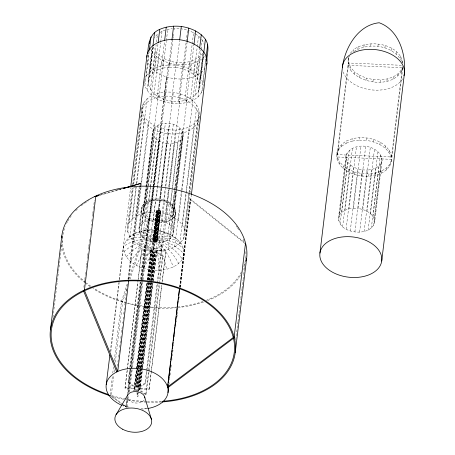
<?xml version="1.0" encoding="UTF-8"?>
<svg xmlns="http://www.w3.org/2000/svg" width="455" height="455" viewBox="0 0 455 455"><rect width="100%" height="100%" fill="white"/><g stroke="black" fill="none" stroke-linecap="round" stroke-linejoin="round"><path stroke-width="0.34" stroke-dasharray="2.27 1.71" d="M168.993 384.213L169.158 382.797M169.493 379.976L169.658 378.566M170.073 375.034L170.909 367.976M170.995 367.27L171.41 363.744M171.745 360.917L171.996 358.802M172.326 355.975L172.661 353.154M172.746 352.449L173.162 348.917M173.497 346.096L173.662 344.685M174.578 336.922L174.828 334.8M175.744 327.037L175.914 325.626M176.33 322.095L176.494 320.684M176.915 317.158L177.166 315.036M177.245 314.331L177.581 311.51M179.168 298.099L179.333 296.688M180.419 287.509L191.259 195.752M52.945 317.374L53.371 313.865M53.457 313.165L56.261 290.017M56.34 289.312L57.364 280.894M57.444 280.195L58.467 271.777M58.553 271.078L61.351 247.924M61.436 247.224L62.454 238.807M62.54 238.107L62.796 236.003M83.885 287.219L84.141 285.114M84.482 282.31L84.738 280.206M84.823 279.506L85.33 275.298M85.415 274.592L85.841 271.089M86.262 267.58L86.433 266.175M86.518 265.475L87.03 261.267M87.366 258.463L87.622 256.358M87.707 255.653L88.133 252.15M88.469 249.34L88.725 247.236M88.81 246.536L89.322 242.327M89.402 241.628L89.828 238.119M90.255 234.609L90.426 233.21M90.511 232.505L91.017 228.296M91.358 225.492L91.529 224.087M91.865 221.284L92.12 219.179M92.462 216.37L92.718 214.265M92.803 213.566L93.309 209.357M93.394 208.657L93.821 205.148M93.906 204.449L94.412 200.24M110.855 351.499L119.216 282.413M119.557 279.592L123.567 246.456C129.032 228.308 154.871 226.527 169.465 234.058M189.974 193.324L184.952 234.82C178.002 259.174 127.582 252.98 127.389 227.386L132.155 188M132.49 185.191L141.903 107.403C148.853 83.049 199.279 89.248 199.472 114.836L190.059 192.624M203.095 88.651C199.455 101.812 183.041 104.661 171.268 103.302C160.587 101.675 148.609 96.528 144.883 85.523L148.802 53.116M144.571 80.467L146.265 75.666L149.166 51.711M127.69 232.346L133.053 188.04M133.474 184.52L142.21 112.362L141.903 107.403M127.389 227.386L129.044 222.683L133.298 187.517M133.725 184.002L143.564 102.699M110.15 394.815L112.357 376.575M112.777 373.072L113.545 366.758M114.307 360.445L121.439 301.517L127.394 283.368M203.874 53.775L199.779 87.593C193.187 109.484 148.614 104.013 148.097 80.922L152.101 47.803M147.17 90.494L151.862 51.745L150.713 49.259M146.265 75.666L149.843 71.452L152.743 47.496M129.931 237.214L135.977 187.284M136.403 183.769L144.451 117.236L142.21 112.362M148.37 85.369L153.056 46.62C160.791 64.792 190.793 68.455 202.981 53.064L198.295 91.819M148.097 80.922L149.587 76.696L153.25 46.399M129.044 222.683L132.553 218.548L136.381 186.903M136.807 183.388L147.073 98.57M123.032 404.37L111.225 395.884L113.687 375.54M114.114 372.031L114.45 369.227M115.303 362.208L122.6 301.881L126.791 289.113M150.383 89.749L155.07 50.994M149.587 76.696L152.732 72.988L156.145 44.806M156.486 41.985L157.424 34.233L154.273 37.947M117.447 366.298L117.868 362.777M117.953 362.072L118.465 357.846M118.55 357.141L119.062 352.915M119.147 352.215L119.403 350.1M119.745 347.284L120.171 343.764M120.256 343.059L120.768 338.833M120.854 338.133L121.11 336.017M121.536 332.497L121.877 329.682M121.963 328.976L122.298 326.161M122.64 323.346L122.81 321.935M123.151 319.12L123.407 317.01M123.749 314.195L124.175 310.674M124.26 309.969L124.516 307.853M124.858 305.038L125.114 302.928M125.455 300.112L125.881 296.592M125.967 295.887L126.223 293.771M126.564 290.955L126.985 287.435M127.07 286.73L127.411 283.914M128.009 278.989L139.088 187.454M128.401 279.467L139.48 187.932M128.879 279.239L139.958 187.705M151.282 95.044L155.974 56.295L151.862 51.745M133.963 241.673L140.515 187.523M141.027 183.302L148.484 121.695L144.451 117.236M149.843 71.452L155.064 68.108L158.044 43.447M132.553 218.548L137.666 215.272L141.158 186.442M141.243 185.737L152.186 95.294M154 93.747L158.693 54.998M152.732 72.988L157.328 70.047L160.655 42.565M160.74 41.866L162.02 31.293L167.741 29.325L172.269 28.71M138.9 228.871L141.391 208.293C146.504 193.608 174.896 197.117 175.926 212.752L173.44 233.33C169.05 249.004 134.293 243.488 139.895 226.05L142.387 205.467M139.082 231.845L141.573 211.268L141.391 208.293M176.659 190.787L174.026 212.508C169.476 225.578 144.207 222.45 143.291 208.538L152.613 131.467C157.168 118.397 182.432 121.525 183.354 135.436L176.739 190.088M140.43 234.769L142.916 214.191L141.573 211.268M156.941 98.854L161.633 60.105L155.974 56.295M143.45 211.183L146.334 187.363M146.419 186.664L152.778 134.117L152.613 131.467M139.895 226.05L142 223.57L153.5 128.958M139.509 245.41L154.029 125.432L148.484 121.695M155.064 68.108L161.57 65.867L164.551 41.206M137.666 215.272L144.047 213.076L158.562 93.099M144.65 213.787L153.978 136.722L152.778 134.117M143.291 208.538L144.172 206.024L146.049 203.817L155.371 126.752M158.983 97.103L163.669 58.354M157.328 70.047L163.055 68.074L166.291 41.297M166.376 40.597L167.741 29.325M142.847 237.447L145.338 216.864L142.916 214.191M142 223.57L145.065 221.608L147.556 201.025M133.139 390.714L134.822 389.634L134.174 388.672L125.068 388.28L125.04 387.768L137.922 281.315M138.007 280.61L141.761 249.59L150.867 249.983L151.401 249.067L144.701 244.557L145.23 244.216L151.93 248.731L153.329 248.402L152.965 242.413L153.744 242.447L154.108 248.436L150.269 280.161M125.068 388.28L127.286 369.949M127.372 369.244L137.95 281.827M138.292 279.006L141.761 249.59M146.8 216.165L150.281 187.443M150.36 186.743L156.128 139.099L153.978 136.722M146.049 203.817L148.779 202.071L150.56 187.358M150.645 186.658L158.107 125M125.04 387.768L134.145 388.161L134.68 387.245L127.98 382.735L129.772 367.93M129.857 367.225L140.18 281.918M140.521 279.097L144.701 244.557M127.98 382.735L128.509 382.393L140.623 282.288M140.965 279.467L145.23 244.216M128.247 396.635L126.968 407.197L125.807 406.833L126.917 397.676M127.343 394.155L140.891 282.202M141.232 279.387L148.557 218.832L149.718 219.202L130.096 279.029M146.174 239.688L148.666 219.105L145.338 216.864M145.065 221.608L148.893 220.288L151.384 199.705M141.471 282.384L128.094 392.932L141.59 282.185M141.812 279.569L153.022 187.369M141.676 281.48L166.587 76.952L153.113 186.664M163.76 101.675L168.447 62.921L161.633 60.105M149.763 218.161L153.494 187.335M153.58 186.635L159.091 141.096L156.128 139.099M128.816 392.182L142.307 280.456M142.381 280.092L160.712 128.191L154.029 125.432M148.779 202.071L152.186 200.894L161.514 123.828M161.57 65.867L168.919 64.877L171.905 40.216M129.47 391.863L132.371 367.896M132.456 367.191L142.95 280.473M143.035 279.768L145.936 255.801L152.118 251.843L153.568 252.298L153.938 258.286L151.293 280.138M144.047 213.076L151.248 212.11L154.399 186.089M154.484 185.384L165.768 92.126M164.977 99.582L169.669 60.833M163.055 68.074L169.522 67.203L173.184 36.906M173.27 36.201L173.696 32.68M174.037 29.859L174.208 28.455L180.299 28.716M150.184 241.343L152.67 220.76L148.666 219.105M148.893 220.288L153.216 219.708L155.707 199.125M153.329 219.634L162.657 142.569L159.091 141.096M152.186 200.894L156.031 200.376L157.555 187.767M157.64 187.068L165.358 123.311M134.145 388.161L146.942 282.413M147.283 279.592L150.867 249.983M134.174 388.672L147.028 282.629M147.312 280.104L151.037 249.494M134.407 389.173L147.289 282.72M147.648 280.087L151.401 249.067M134.822 389.634L137.467 367.782M137.552 367.077L147.79 282.475M148.131 279.66L151.543 251.456L150.895 250.495L141.789 250.102M152.937 240.126L156.446 211.126C157.072 209.334 160.535 209.761 160.661 211.672L157.151 240.672C151.299 245.421 152.783 234.598 157.151 240.672M149.149 282.947L136.608 386.579L135.209 386.909L137.512 367.873M137.598 367.168L147.835 282.572M148.176 279.751L151.93 248.731M152.954 240.49L156.565 210.779M153.142 240.155L156.651 211.154C157.214 209.539 160.336 209.926 160.45 211.643L156.941 240.644C151.669 244.926 153.005 235.172 156.941 240.644M136.608 386.579L136.244 380.59L137.78 367.902M137.865 367.196L148.102 282.601M148.444 279.779L152.965 242.413M153.119 240.849L156.821 210.477M153.312 240.803L156.992 210.568M134.276 390.743L135.397 390.02L148.495 282.345M148.705 280.047L152.59 248.504M153.415 241.173L157.197 210.238M153.58 241.099L157.089 212.093L156.651 211.154M153.824 239.358L157.333 210.352M153.824 241.451L157.333 212.445L156.446 211.126M146.47 371.121L145.02 383.11L138.843 387.063L137.387 386.613L137.023 380.625L138.559 367.936M138.644 367.23L149.052 281.224M149.138 280.519L153.744 242.447M153.944 241.343L157.663 210.079M154.245 239.211L157.754 210.21M139.321 370.029L136.847 390.47L136.09 390.305L149.314 281.036M149.399 280.331L152.812 252.133M149.49 280.126L153.329 248.402M154.313 241.65L158.192 210.005M154.717 239.148L158.226 210.142M153.551 249.767L160.956 188.586M161.292 185.771L168.071 129.789L160.712 128.191M171.268 103.302L176.278 62.267M154.598 242.305L157.089 221.721L152.67 220.76M157.259 220.487L161.161 188.262M161.246 187.562L166.587 143.422L162.657 142.569M139.662 367.208L150.07 281.201M150.156 280.496L153.568 252.298M154.854 241.77L158.38 212.627L157.089 212.093M137.387 386.613L139.605 368.283M139.691 367.577L149.928 282.982M155.218 239.171L158.744 210.028M173.44 233.33C173.753 225.14 164.71 220.851 157.737 219.901L169.385 123.487M184.952 234.82C185.475 221.164 170.409 214.015 158.789 212.434L161.849 187.119M161.935 186.413L173.304 92.456M199.779 87.593C200.257 75.337 186.726 68.915 176.29 67.494L179.594 40.552M155.405 241.793L159.21 210.273M155.775 239.148L159.284 210.147M150.679 282.64L137.626 390.504L139.031 390.18L145.731 394.69L146.26 394.354L148.99 371.792M150.764 281.941L154.347 252.326L155.752 252.002L162.452 256.518L159.466 281.19M138.149 386.778L140.368 368.448M140.453 367.742L150.946 281.031M151.032 280.325L154.871 248.601L154.108 248.436M155.843 241.588L159.654 210.455M138.593 391.562L137.996 396.493L137.217 396.464L137.643 392.938M137.728 392.233L150.952 282.959M155.929 241.719L159.773 210.346M156.264 241.446L160.018 210.699M138.371 390.407L141.016 368.55M141.101 367.845L151.595 281.133M151.68 280.428L155.092 252.229M156.401 241.56L159.91 212.559L160.661 211.672M138.843 387.063L151.64 281.315M151.725 280.61L155.564 248.885L161.741 244.932L162.316 245.319L157.965 281.27M156.668 239.626L160.177 210.625M156.6 241.23L160.285 210.995M138.678 390.856L151.731 282.993M152.072 280.172L154.717 258.321L154.347 252.326M156.776 241.321L160.473 210.949M157.032 241.019L160.638 211.308M139.031 390.18L151.998 283.021M152.38 280.291L156.133 249.272L162.316 245.319M146.26 394.354L139.56 389.838L152.442 283.385M152.783 280.57L156.554 249.732L156.133 249.272M139.56 389.838L139.924 389.412L142.449 368.675M142.483 368.266L152.977 281.548M153.028 281.258L156.782 250.239L156.554 249.732M139.924 389.412L142.313 370.598M142.654 367.776L153.062 281.77M153.147 281.065L156.816 250.75L165.921 251.143L162.168 282.163M161.286 220.664L165.102 189.138M165.438 186.334L170.614 143.598C175.778 143.314 182.142 141.113 183.354 135.436M174.026 212.508C174.436 206.746 168.868 202.964 163.988 201.406L173.315 124.34M159.119 242.498L161.61 221.915C167.412 221.602 174.566 219.128 175.926 212.752M162.156 220.863L164.647 200.28L163.464 201.292M178.354 101.311L183.046 62.557M182.899 68.933L186.14 42.156M186.226 41.45L187.159 33.704M187.244 32.999L187.585 30.178L180.976 28.745M161.087 250.096L168.407 189.616M168.748 186.8L175.607 130.113C185.276 129.59 197.197 125.461 199.472 114.836M146.555 370.415L157.049 283.704M157.134 282.999L161.741 244.932M178.957 103.638L183.649 64.883C191.39 64.223 200.046 62.204 204.96 55.681M165.131 220.146L174.458 143.08M140.094 388.928L149.2 389.321L149.166 388.809L140.06 388.416L139.412 387.45L145.594 383.491L147.215 370.097M147.301 369.392L157.623 284.091M166.149 214.032L180.663 94.054M203.192 86.149C202.987 75.985 192.755 69.751 184.121 66.84L187.102 42.178M163.442 241.918L165.933 221.335M166.166 222.518L168.651 201.935M145.731 394.69L148.631 370.723M148.717 370.017L159.04 284.716M149.075 371.087L159.569 284.375M159.654 283.67L162.981 256.176L156.281 251.661L156.816 250.75M168.538 218.974L172.013 190.247M172.354 187.443L177.865 141.903M170.517 204.875L172.297 190.162M172.382 189.462L179.844 127.809M149.166 388.809L151.128 372.594M151.214 371.889L161.707 285.177M162.048 282.356L165.887 250.631L156.782 250.239M149.2 389.321L161.826 284.984M167.269 240.598L169.761 220.015M169.487 224.759L171.979 204.176M184.821 100.441L189.513 61.692M171.268 217.223L174.493 190.6M174.578 189.9L180.595 140.157M188.893 71.412L192.135 44.636M192.22 43.93L193.585 32.658L188.188 30.428M172.667 207.258L174.703 190.44M174.788 189.741L181.994 130.187M168.293 249.124L175.528 189.348M175.613 188.643L182.813 129.146M186.305 102.648L190.998 63.899M172.826 216.796L176.148 189.365M176.233 188.66L187.346 96.813M173.145 215.016L182.466 137.95M170.341 238.63L172.826 218.053M173.867 209.857L183.194 132.792M190.935 69.655L193.921 44.999M171.91 227.432L174.401 206.854M172.445 236.156L174.93 215.573M173.258 230.355L175.744 209.778M190.548 98.468L195.24 59.719M193.875 74.762L197.197 47.286M197.282 46.581L198.562 36.013L195.246 33.778M174.669 246.929L181.477 190.668M181.562 189.963L189.189 126.951M192.812 100.407L197.504 61.653M178.371 220.527L181.949 190.992M182.028 190.287L192.892 100.549M196.594 73.471L199.574 48.81M195.144 95.527L199.83 56.778M197.493 78.766L200.991 49.879M201.076 49.174L202.185 40.017L198.562 36.013M179.788 243.652L185.998 192.317M186.084 191.612L194.302 123.675M199.506 83.14L203.004 54.253M182.404 224.986L196.924 105.008M198.033 97.063L202.725 58.314M200.706 78.015L203.607 54.06M183.291 239.523L188.91 193.108M188.996 192.402L197.811 119.546M184.645 229.86L189.075 193.29M189.161 192.584L199.165 109.882M201.611 92.848L205.791 58.325M202.998 82.992L205.893 59.036M179.662 286.969L190.315 198.954L245.217 243.055M179.765 287.378L190.417 199.364M179.952 287.082L190.52 199.768L190.315 198.954M180.106 287.406L184.116 254.277C183.837 234.035 157.202 227.949 141.09 231.407A39.164 14.571 76.9 0 1 166.598 269.337M235.792 339.817L237.914 322.276M237.999 321.577L238.511 317.368M238.596 316.669L239.614 308.251M239.7 307.546L240.718 299.128M240.803 298.429L241.906 289.306M241.992 288.606L243.01 280.189M243.095 279.489L243.601 275.281M243.687 274.575L244.705 266.158M244.79 265.458L245.643 258.446M348.809 57.006L348.075 60.634L348.359 65.344L402.76 67.698L391.385 161.696C384.771 185.572 333.322 178.451 336.984 152.283C343.9 129.772 387.842 134.663 391.527 156.992L337.127 154.637L336.984 152.283M337.127 154.637L348.217 62.989L402.618 65.344M336.984 159.341L348.644 62.995L348.359 58.285M336.7 154.632L338.275 150.161L338.56 147.812M339.117 163.976L339.402 161.622L337.269 156.992L391.67 159.347L390.094 163.811L389.81 166.166M402.76 67.698C396.151 88.492 361.498 85.057 350.492 69.973L350.777 67.624L348.644 62.995M338.275 150.161L341.608 146.237L341.893 143.888M402.92 63.33C399.814 42.98 367.412 38.658 353.268 49.891L352.983 52.24C367.794 41.433 394.172 44.846 402.203 62.409M342.951 168.208L343.235 165.859L339.402 161.622M354.326 74.21L354.61 71.862L350.777 67.624M341.608 146.237L346.465 143.126L346.75 140.777M357.84 49.129L358.125 46.78M338.486 217.871L345.993 155.832C351.34 140.487 381.006 144.161 382.086 160.496L374.579 222.535C370.313 238.864 333.316 233.034 339.527 214.925L347.034 152.886M338.679 220.982L346.187 158.943L345.993 155.832M340.084 224.036L347.592 161.997L346.187 158.943M339.527 214.925L341.728 212.331L349.235 150.292M348.217 171.757L348.502 169.408L343.235 165.859M359.592 77.76L359.877 75.411L354.61 71.862M346.465 143.126L352.523 141.039L352.807 138.69M363.898 47.041L364.182 44.692M342.615 226.829L350.123 164.795L347.592 161.997M341.728 212.331L344.935 210.278L352.443 148.239M346.09 229.172L353.598 167.133L350.123 164.795M344.935 210.278L348.934 208.902L356.441 146.863M354.564 174.379L354.849 172.03L348.502 169.408M365.939 80.381L366.224 78.032L359.877 75.411M352.523 141.039L359.37 140.123L359.655 137.768M370.745 46.12L371.03 43.771M350.276 230.907L357.784 168.868L353.598 167.133M348.934 208.902L353.45 208.293L360.957 146.254M361.554 175.897L361.839 173.548L354.849 172.03M372.929 81.9L373.214 79.551L366.224 78.032M354.894 231.908L362.402 169.869L357.784 168.868M374.579 222.535C374.909 213.975 365.462 209.488 358.176 208.498L365.683 146.459M391.385 161.696C391.886 148.728 377.57 141.932 366.531 140.43L366.815 138.081M377.906 46.433L378.19 44.084M359.621 232.113L367.128 170.073C373.191 169.743 380.664 167.156 382.086 160.496M362.789 209.499L370.296 147.46M368.715 176.21L368.999 173.856C376.916 173.327 385.493 170.762 390.094 163.811M380.09 82.207L380.374 79.858C389.56 79.363 400.889 75.439 403.045 65.344M373.521 141.949L373.805 139.6M384.896 47.951L385.18 45.602M364.137 231.504L371.644 169.465M366.98 211.234L374.488 149.194M368.135 230.128L375.642 168.088M370.455 213.571L377.963 151.538M375.557 175.289L375.841 172.94M386.932 81.291L387.216 78.937M379.868 144.571L380.152 142.222M391.243 50.573L391.527 48.224M371.343 228.074L378.85 166.035M372.986 216.37L380.494 154.33M373.538 225.481L381.045 163.442M374.391 219.424L381.899 157.385M381.62 173.201L381.904 170.852M392.995 79.204L393.279 76.85M385.135 148.12L385.419 145.771M396.51 54.122L396.794 51.773M386.477 170.09L386.761 167.741M397.852 76.093L398.136 73.738M388.962 152.357L389.247 150.002M400.337 58.354L400.622 56.005M401.185 72.169L401.469 69.814M391.095 156.986L391.38 154.632M402.47 62.983L402.755 60.634M391.527 156.992L402.447 66.748M110.309 351.55L118.874 282.43M119.221 279.609L130.579 187.915M128.714 279.336L148.557 218.832M160.45 211.643L159.773 212.439L158.38 212.627M182.37 259.225L184.116 254.277A39.164 29.78 8 0 0 123.567 246.456C123.009 260.817 138.86 268.342 151.088 270.003C162.264 271.18 175.567 269.155 182.37 259.225A39.164 28.671 30.3 0 0 125.313 241.508M348.075 60.634L349.65 56.164M152.948 252.161L143.342 268.319A39.164 8.059 -72.8 0 1 164.335 232.414M350.35 53.326L353.268 49.891M160.296 32.396L162.02 31.293M151.543 251.456L145.367 255.414L145.936 255.801M162.452 256.518L162.981 256.176M159.91 212.559L157.333 212.445M100.532 194.922L121.513 188.91M99.577 195.371L122.588 188.78M183.649 64.883L175.954 64.553L168.447 62.921M168.919 64.877L176.608 65.207L184.121 66.84M169.522 67.203L176.29 67.494M373.214 79.551L380.374 79.858M168.071 129.789L175.607 130.113M359.37 140.123L366.531 140.43M166.587 143.422L170.614 143.598M362.402 169.869L367.128 170.073M361.839 173.548L368.999 173.856M353.45 208.293L358.176 208.498M156.031 200.376L160.058 200.553L163.988 201.406M151.248 212.11L158.789 212.434M153.216 219.708L157.737 219.901M157.089 221.721L161.61 221.915M153.938 258.286L154.717 258.321M136.244 380.59L137.023 380.625M121.439 301.517L122.6 301.881M111.225 395.884L110.064 395.514L125.807 406.833M154.871 248.601L155.564 248.885M135.397 390.02L136.09 390.305M193.585 32.658L194.689 33.403M145.02 383.11L145.594 383.491M128.509 382.393L135.209 386.909M123.595 404.774L126.968 407.197M190.52 199.768L245.421 243.869M348.359 65.344L350.492 69.973M202.185 40.017L204.198 44.391M165.887 250.631L165.921 251.143M144.61 81.098L144.883 85.523M137.791 393.165L137.996 396.493M136.972 392.472L137.217 396.464M205.211 67.949A30.218 19.622 6.9 0 1 174.248 78.618A30.218 19.622 6.9 0 1 147.323 60.475M147.38 408.573A31.15 20.23 6.9 0 1 142.222 409.085M127.508 407.344A31.15 20.23 6.9 0 1 122.867 405.752M245.842 256.427A92.109 59.821 6.9 0 1 243.544 267.079M241.275 272.187A92.109 59.821 6.9 0 1 206.246 300.311M202.993 301.489A92.109 59.821 6.9 0 1 178.491 306.841M177.786 306.915A92.109 59.821 6.9 0 1 93.872 288.265M90.903 286.286A92.109 59.821 6.9 0 1 86.422 282.97M85.887 282.544A92.109 59.821 6.9 0 1 65.133 226.715M66.527 223.507A92.109 59.821 6.9 0 1 67.488 221.636M67.829 221.022A92.109 59.821 6.9 0 1 71.947 214.942M75.644 210.767A92.109 59.821 6.9 0 1 77.691 208.782M81.257 205.74A92.109 59.821 6.9 0 1 88.571 200.706M116.907 189.752A92.109 59.821 6.9 0 1 118.903 189.325M119.574 189.189A92.109 59.821 6.9 0 1 121.61 188.808M134.185 187.21A92.109 59.821 6.9 0 1 135.607 187.107M236.333 226.169A92.109 59.821 6.9 0 1 237.106 227.261M237.51 227.853A92.109 59.821 6.9 0 1 239.398 230.867M243.243 238.943A92.109 59.821 6.9 0 1 244.449 242.697M245.893 251.638A92.109 59.821 6.9 0 1 245.882 255.75M161.457 401.338A92.109 59.821 6.9 0 1 147.414 401.537M146.703 401.509A92.109 59.821 6.9 0 1 126.331 399.16M125.637 399.029A92.109 59.821 6.9 0 1 110.656 395.23M161.656 401.975A93.093 60.458 6.9 0 1 147.113 402.163M146.419 402.135A93.093 60.458 6.9 0 1 126.416 399.831M123.68 399.291A93.093 60.458 6.9 0 1 111.68 396.231M244.494 267.29A93.093 60.458 6.9 0 1 242.845 271.186M240.513 275.406A93.093 60.458 6.9 0 1 206.803 300.88M203.516 302.069A93.093 60.458 6.9 0 1 126.979 303.36M126.319 303.178A93.093 60.458 6.9 0 1 92.894 288.487M89.999 286.542A93.093 60.458 6.9 0 1 85.625 283.294M85.108 282.879A93.093 60.458 6.9 0 1 61.658 244.159M146.504 408.129A30.525 19.827 6.9 0 1 140.993 408.562M129.14 407.202A30.525 19.827 6.9 0 1 122.668 405.052M134.379 233.716A39.164 20.799 64.5 0 1 173.315 267.028M123.885 251.672A39.164 28.858 -14.5 0 1 183.814 249.061M136.318 265.419A39.164 15.208 -62 0 1 171.376 235.303M128.998 237.163A39.164 25.605 49.3 0 1 178.696 263.576M130.488 261.488A39.164 21.317 -49.5 0 1 177.211 239.239M151.083 270.014A39.164 0.364 -82.6 0 1 156.594 230.731M126.245 256.796A39.164 25.969 -33.9 0 1 181.454 243.931M148.666 230.389A39.164 7.354 87.5 0 1 159.017 270.361M402.601 78.789A31.15 20.23 6.9 0 1 370.677 89.783A31.15 20.23 6.9 0 1 342.922 71.082M144.246 399.899A8.781 5.705 6.9 0 1 135.22 402.965A8.781 5.705 6.9 0 1 127.434 397.67M127.582 397.158L126.388 407.015L127.588 397.141M143.086 106.641C136.921 118.493 149.695 129.334 160.234 132.132C172.729 135.67 189.121 134.959 197.333 123.481C203.504 111.629 190.73 100.794 180.191 97.996C167.69 94.458 151.299 95.169 143.086 106.641M142.278 206.343C136.79 222.87 167.36 228.148 174.828 216.449C180.316 199.921 149.74 194.643 142.278 206.343"/><path stroke-width="0.68" d="M167.992 392.682L168.742 386.329M191.345 195.047L206.94 63.052M50.442 329.881L61.817 235.883M84.42 290.279L83.464 290.728L116.764 371.928L117.72 371.479L84.42 290.279L95.795 196.281L99.179 195.309M147.812 53.69C148 44.289 149.837 33.238 159.75 29.359C166.524 26.39 173.992 25.69 181.3 26.458C190.446 27.857 199.739 31.622 205.398 39.267C209.931 45.875 207.161 53.991 206.547 61.277M149.331 50.3L150.952 36.912M152.914 46.086L154.529 32.697M117.72 371.479L128.708 280.65M140.043 187.005L140.47 183.484L122.873 188.524M158.13 42.742L159.75 29.359M164.636 40.501L166.257 27.112M171.99 39.511L173.605 26.128M179.679 39.847L181.3 26.458M187.187 41.479L188.808 28.091M194.006 44.294L195.627 30.906M199.66 48.105L201.281 34.716M203.692 53.36L205.398 39.267M206.064 57.626L207.685 44.237M245.421 243.869L234.046 337.866L167.77 387.768L167.565 386.949L179.492 288.379M167.753 386.653L168.088 383.838M168.259 382.433L169.453 372.571M169.624 371.166L170.818 361.31M170.989 359.899L171.757 353.563M171.927 352.153L172.183 350.043M172.354 348.632L173.116 342.296M173.287 340.886L173.543 338.776M173.713 337.365L174.908 327.509M175.078 326.104L176.273 316.242M176.443 314.837L177.205 308.501M177.376 307.091L178.144 300.755M178.314 299.345L178.57 297.234M178.741 295.824L179.509 289.488M167.94 386.358L168.105 384.953M168.447 382.132L168.617 380.727M168.873 378.611L169.044 377.206M169.3 375.091L169.47 373.686M169.812 370.87L169.982 369.46M235.241 352.562L246.616 258.565M319.928 253.094L342.598 65.759C345.521 46.785 358.426 24.86 379.174 22.75C398.972 29.837 406.241 54.475 404.381 73.738L381.711 261.073A31.15 20.23 6.9 0 1 332.941 272.443A31.15 20.23 6.9 0 1 337.809 237.737A31.15 20.23 6.9 0 1 381.711 261.073M106.203 384.702L109.877 355.082M130.756 186.505L147.005 55.311M116.048 414.727L127.866 394.747M167.565 386.949L233.842 337.053L234.046 337.866M95.795 196.281L94.839 196.731L98.223 195.764M140.47 183.484L123.265 188.586M144.679 396.976L151.452 419.419M149.263 41.712L149.376 43.612M146.885 57.233A30.218 19.622 6.9 0 1 179.697 39.75A30.218 19.622 6.9 0 1 206.53 64.934M122.213 405.479A31.15 20.23 6.9 0 1 114.159 373.424A31.15 20.23 6.9 0 1 162.793 379.1A31.15 20.23 6.9 0 1 147.926 408.482M108.631 394.576A92.109 59.821 6.9 0 1 72.988 297.433A92.109 59.821 6.9 0 1 221.375 315.645A92.109 59.821 6.9 0 1 162.873 401.236M109.627 395.594A93.093 60.458 6.9 0 1 71.771 297.297A93.093 60.458 6.9 0 1 222.211 315.372A93.093 60.458 6.9 0 1 162.372 401.93M61.675 237.237A93.093 60.458 6.9 0 1 162.247 187.295A93.093 60.458 6.9 0 1 246.309 260.59M342.467 67.738A31.15 20.23 6.9 0 1 376.296 49.714A31.15 20.23 6.9 0 1 403.96 75.678M127.354 396.168A8.781 5.705 6.9 0 1 136.511 391.636A8.781 5.705 6.9 0 1 144.804 397.983M122.605 429.219A18.49 12.006 6.9 0 0 151.623 422.576A18.49 12.006 6.9 0 0 125.66 408.641A18.49 12.006 6.9 0 0 122.605 429.219"/></g></svg>
